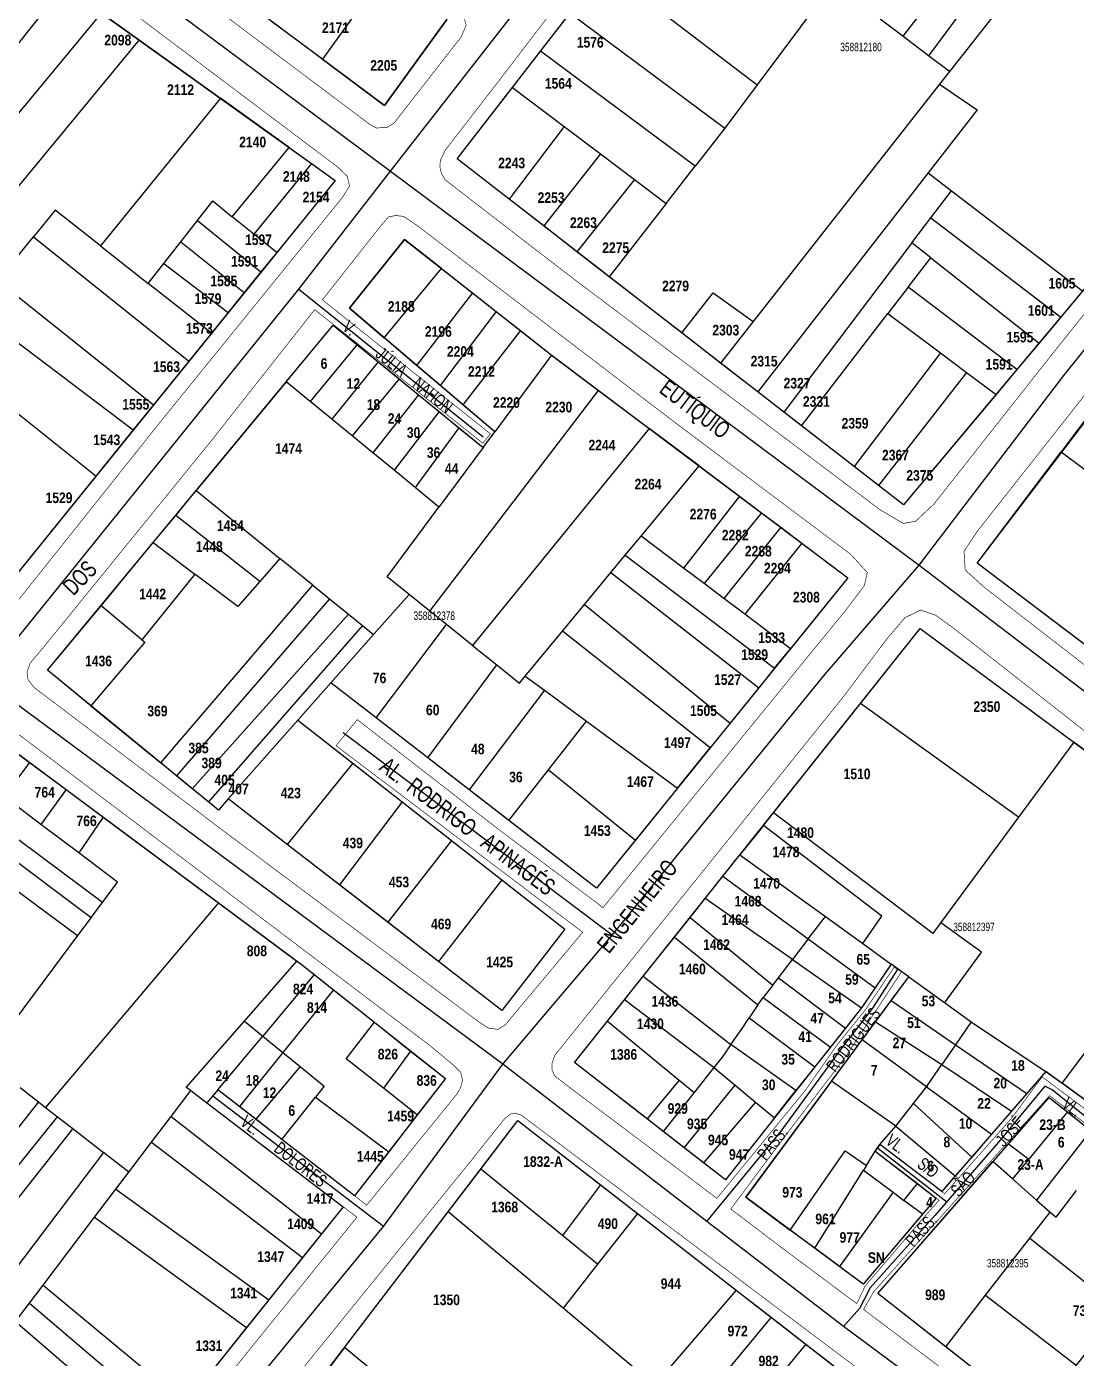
# Model space of a CAD drawing. Extents: x 200120 to 201962, y 4837541 to 4839252.
# Drawn here: x 201459.8 to 201708.2, y 4837910 to 4838225.3 of the extents above; entities that cross this region are included whole.
import ezdxf
from ezdxf.enums import TextEntityAlignment as Align

# ---------------------------------------------------------------- set-up
doc = ezdxf.new("R2010")
doc.units = 0
doc.header["$LTSCALE"] = 3
doc.header["$MEASUREMENT"] = 0
doc.linetypes.add('PHANTOMX2', pattern=[5, 2.5, -0.5, 0.5, -0.5, 0.5, -0.5])
for name, color, linetype in [('CD-MALHA-LOTES', 40, 'CONTINUOUS'), ('CD_TXT_QUADRA', 7, 'CONTINUOUS'), ('RU-QUADRAS', 210, 'CONTINUOUS'), ('SV-EIXO-RUA-N-PAV', 6, 'CONTINUOUS'), ('SV-EIXO-RUA-PAV', 20, 'CONTINUOUS'), ('SV-RUA-NAO-PAV-S-GUIA-C-GUIA', 7, 'PHANTOMX2'), ('SV-RUA-PAVIM-S-GUIA-C-GUIA', 7, 'CONTINUOUS'), ('SV-TXT-RUA-N-PAV-S-GUIA-C-GUIA', 7, 'CONTINUOUS'), ('SV-TXT-RUA-PAV-S-GUIA-C-GUIA', 7, 'CONTINUOUS'), ('Th_NmrPort', 1, 'CONTINUOUS')]:
    doc.layers.add(name, color=color, linetype=linetype)
doc.styles.add('3588-12-2D_TXT$0$ARIAL', font='ARIAL.TTF')
doc.styles.add('ARIAL', font='ARIAL.TTF')
doc.styles.get("Standard").update_dxf_attribs({"font": 'swisscbo.ttf'})

msp = doc.modelspace()

# ---------------------------------------------------------------- linework, layer by layer
at = {"layer": 'CD-MALHA-LOTES', "linetype": 'Continuous'}
for p, q in [((201548.29, 4838243.4), (201529.8, 4838217.65)), ((201682.86, 4838243.35), (201667.15, 4838223.09)), ((201596.62, 4838239.16), (201632.69, 4838211.55)), ((201688.43, 4838238.93), (201673.24, 4838218.47)), ((201428.6, 4838184.64), (201468.71, 4838234.94)), ((201650.61, 4838235.63), (201632.69, 4838211.55)), ((201693.86, 4838234.62), (201678.22, 4838214.69)), ((201477.51, 4838228.62), (201436.11, 4838178.65)), ((201477.51, 4838228.62), (201486.46, 4838222.19)), ((201581.46, 4838219.56), (201588.41, 4838228.55)), ((201588.41, 4838228.55), (201625.09, 4838201.34)), ((201529.8, 4838217.65), (201517.79, 4838226.6)), ((201544.51, 4838206.69), (201559.27, 4838227.05)), ((201667.15, 4838223.09), (201661.84, 4838227.11)), ((201486.46, 4838222.19), (201444.75, 4838171.76)), ((201486.46, 4838222.19), (201505.71, 4838208.37)), ((201673.24, 4838218.47), (201667.15, 4838223.09)), ((201574.77, 4838210.91), (201581.46, 4838219.56)), ((201618.06, 4838192.32), (201581.46, 4838219.56)), ((201678.22, 4838214.69), (201673.24, 4838218.47)), ((201529.8, 4838217.65), (201544.51, 4838206.69)), ((201678.22, 4838214.69), (201675.88, 4838211.71)), ((201632.69, 4838211.55), (201625.09, 4838201.34)), ((201675.88, 4838211.71), (201631.75, 4838155.5)), ((201675.88, 4838211.71), (201684.74, 4838205.64)), ((201505.71, 4838208.37), (201477.25, 4838173.45)), ((201521.96, 4838196.71), (201505.71, 4838208.37)), ((201561.71, 4838194.02), (201574.77, 4838210.91)), ((201574.77, 4838210.91), (201587.01, 4838201.7)), ((201684.74, 4838205.64), (201673.14, 4838190.71)), ((201587.01, 4838201.7), (201574, 4838184.49)), ((201587.01, 4838201.7), (201595.63, 4838195.21)), ((201625.09, 4838201.34), (201618.06, 4838192.32)), ((201508.48, 4838180.35), (201521.96, 4838196.71)), ((201521.96, 4838196.71), (201527.24, 4838192.91)), ((201527.24, 4838192.91), (201513.61, 4838176.21)), ((201527.24, 4838192.91), (201532.79, 4838188.93)), ((201574, 4838184.49), (201561.71, 4838194.02)), ((201595.63, 4838195.21), (201582.19, 4838178.15)), ((201595.63, 4838195.21), (201603.68, 4838189.16)), ((201611.19, 4838183.5), (201618.06, 4838192.32)), ((201673.14, 4838190.71), (201632.86, 4838138.86)), ((201673.14, 4838190.71), (201678.69, 4838186.47)), ((201532.79, 4838188.93), (201518.99, 4838171.87)), ((201603.68, 4838189.16), (201590.05, 4838172.05)), ((201603.68, 4838189.16), (201611.19, 4838183.5)), ((201673.81, 4838180.04), (201678.69, 4838186.47)), ((201678.69, 4838186.47), (201709.76, 4838162.75)), ((201500.21, 4838179.45), (201503.84, 4838184.09)), ((201503.84, 4838184.09), (201508.48, 4838180.35)), ((201582.19, 4838178.15), (201574, 4838184.49)), ((201611.19, 4838183.5), (201597.67, 4838166.14)), ((201466.57, 4838181.86), (201461.41, 4838175.59)), ((201477.25, 4838173.45), (201466.57, 4838181.86)), ((201513.61, 4838176.21), (201508.48, 4838180.35)), ((201669.34, 4838174.13), (201673.81, 4838180.04)), ((201673.81, 4838180.04), (201704.56, 4838156.53)), ((201496.27, 4838174.42), (201500.21, 4838179.45)), ((201500.21, 4838179.45), (201515.27, 4838167.26)), ((201590.05, 4838172.05), (201582.19, 4838178.15)), ((201452.92, 4838165.24), (201461.41, 4838175.59)), ((201461.41, 4838175.59), (201498.19, 4838146.14)), ((201492.26, 4838169.29), (201496.27, 4838174.42)), ((201496.27, 4838174.42), (201511.32, 4838162.37)), ((201518.99, 4838171.87), (201513.61, 4838176.21)), ((201549.22, 4838174.97), (201536.23, 4838158.65)), ((201557.98, 4838168.08), (201549.22, 4838174.97)), ((201669.34, 4838174.13), (201639, 4838134.1)), ((201673.82, 4838170.6), (201669.34, 4838174.13)), ((201477.25, 4838173.45), (201488.55, 4838164.55)), ((201518.99, 4838171.87), (201515.27, 4838167.26)), ((201597.67, 4838166.14), (201590.05, 4838172.05)), ((201668.44, 4838163.62), (201673.82, 4838170.6)), ((201673.82, 4838170.6), (201699.43, 4838150.4)), ((201488.55, 4838164.55), (201492.26, 4838169.29)), ((201492.26, 4838169.29), (201507.5, 4838157.65)), ((201544.45, 4838151.64), (201557.98, 4838168.08)), ((201557.98, 4838168.08), (201565.32, 4838162.31)), ((201452.92, 4838165.24), (201489.84, 4838135.81)), ((201503.53, 4838152.75), (201488.55, 4838164.55)), ((201515.27, 4838167.26), (201511.32, 4838162.37)), ((201614.84, 4838152.83), (201597.67, 4838166.14)), ((201511.32, 4838162.37), (201507.5, 4838157.65)), ((201565.32, 4838162.31), (201552.09, 4838145.13)), ((201565.32, 4838162.31), (201570.97, 4838157.86)), ((201614.84, 4838152.83), (201622.29, 4838162.32)), ((201622.29, 4838162.32), (201631.75, 4838155.5)), ((201668.44, 4838163.62), (201663.65, 4838157.4)), ((201694.17, 4838144.13), (201668.44, 4838163.62)), ((201709.65, 4838162.61), (201704.56, 4838156.53)), ((201447.28, 4838158.37), (201485.06, 4838129.9)), ((201536.23, 4838158.65), (201544.45, 4838151.64)), ((201570.97, 4838157.86), (201557.65, 4838140.39)), ((201570.97, 4838157.86), (201576.67, 4838153.38)), ((201507.5, 4838157.65), (201503.53, 4838152.75)), ((201521.25, 4838141.22), (201532.39, 4838154.68)), ((201532.39, 4838154.68), (201538.03, 4838150.07)), ((201631.75, 4838155.5), (201624.05, 4838145.69)), ((201643.2, 4838130.84), (201663.65, 4838157.4)), ((201663.65, 4838157.4), (201676.07, 4838148.1)), ((201704.56, 4838156.53), (201699.43, 4838150.4)), ((201503.53, 4838152.75), (201498.19, 4838146.14)), ((201552.09, 4838145.13), (201544.45, 4838151.64)), ((201576.67, 4838153.38), (201563.02, 4838135.82)), ((201576.67, 4838153.38), (201583.87, 4838147.71)), ((201624.05, 4838145.69), (201614.84, 4838152.83)), ((201476.15, 4838118.87), (201439.19, 4838148.52)), ((201538.03, 4838150.07), (201526.91, 4838136.58)), ((201538.03, 4838150.07), (201543.04, 4838145.97)), ((201699.43, 4838150.4), (201694.17, 4838144.13)), ((201498.19, 4838146.14), (201489.84, 4838135.81)), ((201543.04, 4838145.97), (201532.04, 4838132.37)), ((201543.04, 4838145.97), (201547.95, 4838141.95)), ((201584.05, 4838147.58), (201570.58, 4838129.38)), ((201583.87, 4838147.71), (201584.05, 4838147.58)), ((201584.05, 4838147.58), (201595.15, 4838139.23)), ((201632.86, 4838138.86), (201624.05, 4838145.69)), ((201676.07, 4838148.1), (201655.66, 4838121.18)), ((201676.07, 4838148.1), (201682.24, 4838143.48)), ((201557.65, 4838140.39), (201552.09, 4838145.13)), ((201682.24, 4838143.48), (201661.45, 4838116.69)), ((201682.24, 4838143.48), (201689.24, 4838138.24)), ((201694.17, 4838144.13), (201689.24, 4838138.24)), ((201521.25, 4838141.22), (201499.96, 4838115.49)), ((201526.91, 4838136.58), (201521.25, 4838141.22)), ((201547.95, 4838141.95), (201536.87, 4838128.42)), ((201547.95, 4838141.95), (201552.54, 4838138.19)), ((201555.22, 4838086.95), (201595.15, 4838139.23)), ((201563.02, 4838135.82), (201557.65, 4838140.39)), ((201595.15, 4838139.23), (201607.15, 4838130.22)), ((201489.84, 4838135.81), (201485.06, 4838129.9)), ((201532.04, 4838132.37), (201526.91, 4838136.58)), ((201552.54, 4838138.19), (201541.77, 4838124.4)), ((201552.54, 4838138.19), (201557.44, 4838134.19)), ((201570.58, 4838129.38), (201563.02, 4838135.82)), ((201639, 4838134.1), (201632.86, 4838138.86)), ((201689.24, 4838138.24), (201667.35, 4838112.11)), ((201557.44, 4838134.19), (201546.77, 4838120.3)), ((201557.44, 4838134.19), (201562.08, 4838130.39)), ((201643.2, 4838130.84), (201639, 4838134.1)), ((201711.8, 4838134.23), (201704.62, 4838124.69)), ((201485.06, 4838129.9), (201476.15, 4838118.87)), ((201536.87, 4838128.42), (201532.04, 4838132.37)), ((201562.08, 4838130.39), (201551.74, 4838116.23)), ((201562.08, 4838130.39), (201567.84, 4838125.68)), ((201607.15, 4838130.22), (201565.35, 4838078.82)), ((201618.98, 4838121.33), (201607.15, 4838130.22)), ((201655.66, 4838121.18), (201643.2, 4838130.84)), ((201541.77, 4838124.4), (201536.87, 4838128.42)), ((201567.84, 4838125.68), (201570.58, 4838129.38)), ((201546.77, 4838120.3), (201541.77, 4838124.4)), ((201567.84, 4838125.68), (201557.4, 4838111.59)), ((201684.76, 4838098.33), (201704.62, 4838124.69)), ((201704.62, 4838124.69), (201741.36, 4838097.07)), ((201551.74, 4838116.23), (201546.77, 4838120.3)), ((201605.22, 4838104.7), (201618.98, 4838121.33)), ((201618.98, 4838121.33), (201628.55, 4838114.14)), ((201661.45, 4838116.69), (201655.66, 4838121.18)), ((201476.15, 4838118.87), (201457.56, 4838095.88)), ((201495.11, 4838109.63), (201499.96, 4838115.49)), ((201499.96, 4838115.49), (201519.75, 4838099.4)), ((201557.4, 4838111.59), (201551.74, 4838116.23)), ((201628.55, 4838114.14), (201615.24, 4838097.15)), ((201628.55, 4838114.14), (201633.76, 4838110.23)), ((201667.35, 4838112.11), (201661.45, 4838116.69)), ((201545.15, 4838095.04), (201557.4, 4838111.59)), ((201489.78, 4838103.19), (201495.11, 4838109.63)), ((201514.97, 4838093.93), (201495.11, 4838109.63)), ((201633.76, 4838110.23), (201620.13, 4838093.47)), ((201633.76, 4838110.23), (201638.28, 4838106.83)), ((201601.5, 4838100.21), (201605.22, 4838104.7)), ((201615.24, 4838097.15), (201605.22, 4838104.7)), ((201638.28, 4838106.83), (201624.83, 4838089.92)), ((201638.28, 4838106.83), (201643.31, 4838103.06)), ((201477.41, 4838088.24), (201489.78, 4838103.19)), ((201489.78, 4838103.19), (201499.64, 4838095.74)), ((201643.31, 4838103.06), (201629.75, 4838086.22)), ((201643.31, 4838103.06), (201654.2, 4838094.87)), ((201519.75, 4838099.4), (201514.97, 4838093.93)), ((201527.51, 4838093.08), (201519.75, 4838099.4)), ((201598.09, 4838096.08), (201601.5, 4838100.21)), ((201601.5, 4838100.21), (201636.83, 4838073.42)), ((201794.02, 4838015.48), (201684.76, 4838098.33)), ((201499.64, 4838095.74), (201487.11, 4838080.18)), ((201509.83, 4838088.05), (201499.64, 4838095.74)), ((201550.31, 4838090.9), (201545.15, 4838095.04)), ((201591.87, 4838088.56), (201598.09, 4838096.08)), ((201598.09, 4838096.08), (201633.07, 4838068.78)), ((201620.13, 4838093.47), (201615.24, 4838097.15)), ((201654.2, 4838094.87), (201640.58, 4838078.05)), ((201491.57, 4838051), (201527.51, 4838093.08)), ((201514.97, 4838093.93), (201509.83, 4838088.05)), ((201527.51, 4838093.08), (201531.45, 4838089.88)), ((201624.83, 4838089.92), (201620.13, 4838093.47)), ((201531.45, 4838089.88), (201495.25, 4838047.99)), ((201531.45, 4838089.88), (201535.98, 4838086.2)), ((201541.9, 4838081.38), (201550.31, 4838090.9)), ((201555.22, 4838086.95), (201550.31, 4838090.9)), ((201586.63, 4838082.24), (201591.87, 4838088.56)), ((201591.87, 4838088.56), (201626.33, 4838060.46)), ((201629.75, 4838086.22), (201624.83, 4838089.92)), ((201464.75, 4838072.94), (201477.41, 4838088.24)), ((201487.11, 4838080.18), (201477.41, 4838088.24)), ((201535.98, 4838086.2), (201499.02, 4838044.9)), ((201535.98, 4838086.2), (201539.28, 4838083.51)), ((201559.19, 4838083.77), (201555.22, 4838086.95)), ((201640.58, 4838078.05), (201629.75, 4838086.22)), ((201539.28, 4838083.51), (201502.87, 4838041.76)), ((201539.28, 4838083.51), (201541.9, 4838081.38)), ((201542.54, 4838061.69), (201559.19, 4838083.77)), ((201565.35, 4838078.82), (201559.19, 4838083.77)), ((201577.82, 4838071.58), (201586.63, 4838082.24)), ((201621.55, 4838054.55), (201586.63, 4838082.24)), ((201657.19, 4838065.1), (201671.31, 4838082.83)), ((201671.31, 4838082.83), (201707.63, 4838055.95)), ((201487.81, 4838079.61), (201475.04, 4838064.52)), ((201487.11, 4838080.18), (201487.81, 4838079.61)), ((201531.83, 4838069.98), (201541.9, 4838081.38)), ((201565.35, 4838078.82), (201571.11, 4838074.2)), ((201636.83, 4838073.42), (201640.58, 4838078.05)), ((201475.04, 4838064.52), (201464.75, 4838072.94)), ((201554.79, 4838052.2), (201571.11, 4838074.2)), ((201571.11, 4838074.2), (201576.44, 4838069.92)), ((201636.83, 4838073.42), (201633.07, 4838068.78)), ((201531.83, 4838069.98), (201523.99, 4838061.11)), ((201542.54, 4838061.69), (201531.83, 4838069.98)), ((201576.44, 4838069.92), (201577.82, 4838071.58)), ((201577.82, 4838071.58), (201582.35, 4838068.23)), ((201582.35, 4838068.23), (201564.53, 4838044.65)), ((201582.35, 4838068.23), (201592.28, 4838060.9)), ((201633.07, 4838068.78), (201626.33, 4838060.46)), ((201475.04, 4838064.52), (201491.57, 4838051)), ((201636.55, 4838039.18), (201657.19, 4838065.1)), ((201694.53, 4838038.15), (201657.19, 4838065.1)), ((201507.54, 4838042.47), (201523.99, 4838061.11)), ((201523.99, 4838061.11), (201537, 4838050.92)), ((201554.79, 4838052.2), (201542.54, 4838061.69)), ((201583.32, 4838049.41), (201592.28, 4838060.9)), ((201592.28, 4838060.9), (201613.82, 4838045)), ((201626.33, 4838060.46), (201621.55, 4838054.55)), ((201454.11, 4838055.89), (201460.51, 4838051.13)), ((201613.82, 4838045), (201621.55, 4838054.55)), ((201707.63, 4838055.95), (201694.53, 4838038.15)), ((201744.46, 4838028.69), (201707.63, 4838055.95)), ((201460.51, 4838051.13), (201454.47, 4838043.03)), ((201460.51, 4838051.13), (201469.16, 4838044.7)), ((201495.25, 4838047.99), (201491.57, 4838051)), ((201537, 4838050.92), (201521.5, 4838031.67)), ((201537, 4838050.92), (201548.68, 4838041.77)), ((201564.53, 4838044.65), (201554.79, 4838052.2)), ((201499.02, 4838044.9), (201495.25, 4838047.99)), ((201573.93, 4838037.38), (201583.32, 4838049.41)), ((201583.32, 4838049.41), (201603.91, 4838032.76)), ((201477.73, 4838017.94), (201442.02, 4838044.61)), ((201469.16, 4838044.7), (201463.2, 4838036.45)), ((201469.16, 4838044.7), (201477.95, 4838038.17)), ((201502.87, 4838041.76), (201499.02, 4838044.9)), ((201573.93, 4838037.38), (201564.53, 4838044.65)), ((201613.82, 4838045), (201603.91, 4838032.76)), ((201439.27, 4838041.29), (201475.07, 4838014.38)), ((201463.2, 4838036.45), (201454.47, 4838043.03)), ((201505.21, 4838039.84), (201502.87, 4838041.76)), ((201507.54, 4838042.47), (201505.21, 4838039.84)), ((201521.5, 4838031.67), (201507.54, 4838042.47)), ((201548.68, 4838041.77), (201533.86, 4838022.11)), ((201548.68, 4838041.77), (201560.37, 4838032.62)), ((201477.95, 4838038.17), (201472.14, 4838029.71)), ((201477.95, 4838038.17), (201505.19, 4838017.92)), ((201634.2, 4838036.23), (201636.55, 4838039.18)), ((201674.29, 4838010.66), (201636.55, 4838039.18)), ((201694.53, 4838038.15), (201676.16, 4838013.19)), ((201435.71, 4838036.98), (201471.88, 4838010.12)), ((201472.14, 4838029.71), (201463.2, 4838036.45)), ((201594.65, 4838021.33), (201573.93, 4838037.38)), ((201634.2, 4838036.23), (201628.63, 4838029.24)), ((201662.21, 4838014.74), (201634.2, 4838036.23)), ((201560.37, 4838032.62), (201545.28, 4838013.27)), ((201560.37, 4838032.62), (201572.29, 4838023.29)), ((201603.91, 4838032.76), (201594.65, 4838021.33)), ((201481.34, 4838022.78), (201472.14, 4838029.71)), ((201533.86, 4838022.11), (201521.5, 4838031.67)), ((201624.58, 4838024.16), (201628.63, 4838029.24)), ((201628.63, 4838029.24), (201648.84, 4838014.63)), ((201477.73, 4838017.94), (201481.34, 4838022.78)), ((201572.29, 4838023.29), (201557.29, 4838003.98)), ((201572.29, 4838023.29), (201587.17, 4838011.63)), ((201620.38, 4838018.89), (201624.58, 4838024.16)), ((201624.58, 4838024.16), (201644.8, 4838009.34)), ((201545.28, 4838013.27), (201533.86, 4838022.11)), ((201505.19, 4838017.92), (201464.29, 4837969.45)), ((201475.07, 4838014.38), (201477.73, 4838017.94)), ((201505.19, 4838017.92), (201523.79, 4838004.09)), ((201616.82, 4838014.41), (201620.38, 4838018.89)), ((201641.06, 4838004.46), (201620.38, 4838018.89)), ((201475.07, 4838014.38), (201471.88, 4838010.12)), ((201557.29, 4838003.98), (201545.28, 4838013.27)), ((201613.12, 4838009.77), (201616.82, 4838014.41)), ((201616.82, 4838014.41), (201636.43, 4837998.4)), ((201644.8, 4838009.34), (201648.84, 4838014.63)), ((201648.84, 4838014.63), (201657.7, 4838008.23)), ((201657.7, 4838008.23), (201662.21, 4838014.74)), ((201676.16, 4838013.19), (201674.29, 4838010.66)), ((201676.16, 4838013.19), (201685.82, 4838006.26)), ((201471.88, 4838010.12), (201457.07, 4837990.27)), ((201587.17, 4838011.63), (201572.26, 4837992.4)), ((201605.75, 4838000.51), (201613.12, 4838009.77)), ((201613.12, 4838009.77), (201632.86, 4837993.74)), ((201644.8, 4838009.34), (201641.06, 4838004.46)), ((201644.8, 4838009.34), (201660.61, 4837997.75)), ((201657.7, 4838008.23), (201664.41, 4838003.38)), ((201511.35, 4837989.87), (201523.79, 4838004.09)), ((201523.79, 4838004.09), (201525.06, 4838003.15)), ((201572.26, 4837992.4), (201557.29, 4838003.98)), ((201637.75, 4838000.14), (201641.06, 4838004.46)), ((201641.06, 4838004.46), (201657.42, 4837993.04)), ((201664.41, 4838003.38), (201660.61, 4837997.75)), ((201668.56, 4838000.39), (201664.41, 4838003.38)), ((201685.82, 4838006.26), (201677.02, 4837994.27)), ((201527.89, 4838000.91), (201515.68, 4837986.34)), ((201525.06, 4838003.15), (201527.89, 4838000.91)), ((201527.89, 4838000.91), (201532.42, 4837997.3)), ((201601.32, 4837994.95), (201605.75, 4838000.51)), ((201605.75, 4838000.51), (201626.51, 4837984.31)), ((201664.41, 4837994.77), (201668.56, 4838000.39)), ((201668.56, 4838000.39), (201677.02, 4837994.27)), ((201532.42, 4837997.3), (201520.45, 4837982.45)), ((201532.42, 4837997.3), (201542.13, 4837989.59)), ((201636.43, 4837998.4), (201634.16, 4837995.43)), ((201636.43, 4837998.4), (201637.75, 4838000.14)), ((201637.75, 4838000.14), (201653.57, 4837988.18)), ((201660.61, 4837997.75), (201657.42, 4837993.04)), ((201597.26, 4837989.85), (201601.32, 4837994.95)), ((201622.24, 4837979.04), (201601.32, 4837994.95)), ((201632.86, 4837993.74), (201634.16, 4837995.43)), ((201634.16, 4837995.43), (201650.05, 4837983.73)), ((201660.68, 4837989.7), (201664.41, 4837994.77)), ((201664.41, 4837994.77), (201679.67, 4837984.3)), ((201677.02, 4837994.27), (201683.38, 4837989.68)), ((201632.86, 4837993.74), (201630.84, 4837990.67)), ((201657.42, 4837993.04), (201653.57, 4837988.18)), ((201704.85, 4837975.19), (201717.88, 4837992.47)), ((201497.59, 4837974.14), (201511.35, 4837989.87)), ((201511.35, 4837989.87), (201515.68, 4837986.34)), ((201535.41, 4837980.94), (201542.13, 4837989.59)), ((201542.13, 4837989.59), (201550.67, 4837982.8)), ((201589.5, 4837980.11), (201597.26, 4837989.85)), ((201597.26, 4837989.85), (201614.28, 4837975.88)), ((201626.51, 4837984.31), (201629, 4837987.87)), ((201629, 4837987.87), (201630.84, 4837990.67)), ((201630.84, 4837990.67), (201646.34, 4837979.05)), ((201653.57, 4837988.18), (201650.05, 4837983.73)), ((201657.54, 4837985.45), (201660.68, 4837989.7)), ((201660.68, 4837989.7), (201676.42, 4837979.58)), ((201683.38, 4837989.68), (201679.67, 4837984.3)), ((201683.38, 4837989.68), (201683.9, 4837989.3)), ((201683.9, 4837989.3), (201701.04, 4837977.95)), ((201505.03, 4837973.63), (201515.68, 4837986.34)), ((201515.68, 4837986.34), (201520.45, 4837982.45)), ((201650.31, 4837975.64), (201657.54, 4837985.45)), ((201672.77, 4837974.33), (201657.54, 4837985.45)), ((201520.45, 4837982.45), (201510.15, 4837969.67)), ((201520.45, 4837982.45), (201524.54, 4837979.11)), ((201550.67, 4837982.8), (201544.24, 4837973.99)), ((201550.67, 4837982.8), (201558.92, 4837976.25)), ((201624.45, 4837981.37), (201622.46, 4837978.86)), ((201626.51, 4837984.31), (201624.45, 4837981.37)), ((201641.88, 4837973.41), (201626.51, 4837984.31)), ((201650.05, 4837983.73), (201646.34, 4837979.05)), ((201679.67, 4837984.3), (201676.42, 4837979.58)), ((201679.67, 4837984.3), (201696.53, 4837972.74)), ((201524.54, 4837979.11), (201514.07, 4837966.63)), ((201524.54, 4837979.11), (201530.25, 4837974.44)), ((201544.24, 4837973.99), (201535.41, 4837980.94)), ((201606.63, 4837966.77), (201589.5, 4837980.11)), ((201622.46, 4837978.86), (201617.81, 4837972.99)), ((201622.46, 4837978.86), (201622.24, 4837979.04)), ((201622.46, 4837978.86), (201627.47, 4837974.71)), ((201646.34, 4837979.05), (201641.88, 4837973.41)), ((201672.96, 4837974.57), (201676.42, 4837979.58)), ((201676.42, 4837979.58), (201692.9, 4837968.56)), ((201558.92, 4837976.25), (201552.27, 4837967.68)), ((201614.28, 4837975.88), (201606.63, 4837966.77)), ((201614.28, 4837975.88), (201617.81, 4837972.99)), ((201650.31, 4837975.64), (201630.06, 4837948.19)), ((201665.51, 4837965.01), (201650.31, 4837975.64)), ((201701.04, 4837977.95), (201696.53, 4837972.74)), ((201701.04, 4837977.95), (201704.85, 4837975.19)), ((201710.84, 4837970.81), (201704.85, 4837975.19)), ((201458.29, 4837974.13), (201462.64, 4837970.74)), ((201494.01, 4837967.31), (201498.65, 4837973.43)), ((201498.65, 4837973.43), (201497.59, 4837974.14)), ((201498.65, 4837973.43), (201502.44, 4837970.54)), ((201505.03, 4837973.63), (201502.44, 4837970.54)), ((201510.15, 4837969.67), (201505.03, 4837973.63)), ((201520.22, 4837961.86), (201528.19, 4837971.86)), ((201530.25, 4837974.44), (201528.19, 4837971.86)), ((201528.19, 4837971.86), (201545.5, 4837958.96)), ((201552.27, 4837967.68), (201544.24, 4837973.99)), ((201617.81, 4837972.99), (201610.49, 4837963.76)), ((201615.44, 4837959.9), (201627.47, 4837974.71)), ((201627.47, 4837974.71), (201632.34, 4837970.68)), ((201636.8, 4837966.99), (201641.88, 4837973.41)), ((201669.72, 4837970.38), (201672.77, 4837974.33)), ((201672.96, 4837974.57), (201672.77, 4837974.33)), ((201672.77, 4837974.33), (201677.89, 4837970.6)), ((201692.19, 4837960.82), (201701.78, 4837971.8)), ((201696.53, 4837972.74), (201692.9, 4837968.56)), ((201701.78, 4837971.8), (201706.13, 4837968.36)), ((201462.64, 4837970.74), (201407.47, 4837901.29)), ((201462.64, 4837970.74), (201464.29, 4837969.45)), ((201464.29, 4837969.45), (201467.13, 4837967.24)), ((201502.44, 4837970.54), (201534.72, 4837945.94)), ((201514.07, 4837966.63), (201510.15, 4837969.67)), ((201632.34, 4837970.68), (201619.98, 4837956.36)), ((201632.34, 4837970.68), (201636.8, 4837966.99)), ((201665.51, 4837965.01), (201669.72, 4837970.38)), ((201669.72, 4837970.38), (201683.47, 4837957.69)), ((201677.89, 4837970.6), (201688.13, 4837963.07)), ((201411.43, 4837898.11), (201467.13, 4837967.24)), ((201467.13, 4837967.24), (201470.73, 4837964.42)), ((201489.37, 4837961.2), (201494.01, 4837967.31)), ((201494.01, 4837967.31), (201529.57, 4837939.49)), ((201520.22, 4837961.86), (201514.07, 4837966.63)), ((201552.27, 4837967.68), (201545.5, 4837958.96)), ((201567.31, 4837954.84), (201576.09, 4837966.34)), ((201576.09, 4837966.34), (201595.66, 4837951.13)), ((201610.49, 4837963.76), (201606.63, 4837966.77)), ((201636.8, 4837966.99), (201625.18, 4837952.31)), ((201692.9, 4837968.56), (201688.13, 4837963.07)), ((201706.13, 4837968.36), (201697, 4837957.22)), ((201706.13, 4837968.36), (201711.66, 4837963.98)), ((201470.73, 4837964.42), (201415.68, 4837894.7)), ((201470.73, 4837964.42), (201477.99, 4837958.76)), ((201615.44, 4837959.9), (201610.49, 4837963.76)), ((201661.76, 4837960.69), (201665.51, 4837965.01)), ((201665.51, 4837965.01), (201679.59, 4837953.23)), ((201688.13, 4837963.07), (201683.47, 4837957.69)), ((201711.66, 4837963.98), (201698.8, 4837947.52)), ((201483.98, 4837954.08), (201489.37, 4837961.2)), ((201489.37, 4837961.2), (201525.08, 4837933.87)), ((201537.41, 4837948.54), (201520.22, 4837961.86)), ((201619.98, 4837956.36), (201615.44, 4837959.9)), ((201640.54, 4837940.41), (201653.54, 4837959.17)), ((201653.54, 4837959.17), (201658.55, 4837955.71)), ((201660.65, 4837959.08), (201661.76, 4837960.69)), ((201676.37, 4837949.51), (201661.76, 4837960.69)), ((201688.51, 4837956.6), (201692.19, 4837960.82)), ((201692.19, 4837960.82), (201697, 4837957.22)), ((201477.99, 4837958.76), (201424.27, 4837887.8)), ((201483.98, 4837954.08), (201477.99, 4837958.76)), ((201545.5, 4837958.96), (201537.41, 4837948.54)), ((201625.18, 4837952.31), (201619.98, 4837956.36)), ((201658.55, 4837955.71), (201660.65, 4837959.08)), ((201660.65, 4837959.08), (201670.65, 4837951.39)), ((201661.27, 4837925.39), (201688.51, 4837956.6)), ((201683.47, 4837957.69), (201679.59, 4837953.23)), ((201693.15, 4837952.51), (201688.51, 4837956.6)), ((201697, 4837957.22), (201693.15, 4837952.51)), ((201480.93, 4837950.07), (201483.98, 4837954.08)), ((201559.57, 4837944.71), (201567.31, 4837954.84)), ((201586.61, 4837939.09), (201567.31, 4837954.84)), ((201646.37, 4837936.09), (201657.88, 4837954.62)), ((201658.55, 4837955.71), (201657.88, 4837954.62)), ((201657.88, 4837954.62), (201664.87, 4837949.36)), ((201679.59, 4837953.23), (201676.37, 4837949.51)), ((201475.9, 4837943.43), (201480.93, 4837950.07)), ((201480.93, 4837950.07), (201517.12, 4837923.91)), ((201595.66, 4837951.13), (201586.61, 4837939.09)), ((201595.66, 4837951.13), (201604.37, 4837944.35)), ((201667.43, 4837947.43), (201670.65, 4837951.39)), ((201670.65, 4837951.39), (201675.08, 4837947.99)), ((201698.8, 4837947.52), (201693.15, 4837952.51)), ((201703.43, 4837943.43), (201708.28, 4837949.76)), ((201630.06, 4837948.19), (201640.54, 4837940.41)), ((201664.87, 4837949.36), (201652.18, 4837931.77)), ((201664.87, 4837949.36), (201667.43, 4837947.43)), ((201671.82, 4837944.14), (201667.43, 4837947.43)), ((201675.08, 4837947.99), (201671.82, 4837944.14)), ((201698.8, 4837947.52), (201702.03, 4837944.66)), ((201463.7, 4837927.34), (201475.9, 4837943.43)), ((201475.9, 4837943.43), (201511.87, 4837917.33)), ((201534.72, 4837945.94), (201529.57, 4837939.49)), ((201535.05, 4837912.61), (201559.57, 4837944.71)), ((201586.75, 4837921.88), (201559.57, 4837944.71)), ((201604.37, 4837944.35), (201594.93, 4837932.31)), ((201604.37, 4837944.35), (201627.73, 4837926.19)), ((201671.82, 4837944.14), (201657.8, 4837927.6)), ((201697.26, 4837938.5), (201702.03, 4837944.66)), ((201702.03, 4837944.66), (201703.43, 4837943.43)), ((201646.37, 4837936.09), (201640.54, 4837940.41)), ((201529.57, 4837939.49), (201525.08, 4837933.87)), ((201594.93, 4837932.31), (201586.61, 4837939.09)), ((201686.77, 4837924.96), (201697.26, 4837938.5)), ((201697.26, 4837938.5), (201718.54, 4837921.52)), ((201652.18, 4837931.77), (201646.37, 4837936.09)), ((201525.08, 4837933.87), (201517.12, 4837923.91)), ((201594.93, 4837932.31), (201586.75, 4837921.88)), ((201657.8, 4837927.6), (201652.18, 4837931.77)), ((201460.47, 4837923.08), (201463.7, 4837927.34)), ((201463.7, 4837927.34), (201497.5, 4837899.33)), ((201627.73, 4837926.19), (201608.38, 4837903.71)), ((201627.73, 4837926.19), (201636, 4837919.77)), ((201677.32, 4837912.77), (201661.27, 4837925.39)), ((201677.32, 4837912.77), (201686.77, 4837924.96)), ((201686.77, 4837924.96), (201708.21, 4837908.42)), ((201457.2, 4837918.76), (201460.47, 4837923.08)), ((201460.47, 4837923.08), (201493.83, 4837894.74)), ((201517.12, 4837923.91), (201511.87, 4837917.33)), ((201608.38, 4837903.71), (201586.75, 4837921.88)), ((201457.2, 4837918.76), (201490.25, 4837890.26)), ((201636, 4837919.77), (201623.52, 4837904.7)), ((201636, 4837919.77), (201644.24, 4837913.36)), ((201511.87, 4837917.33), (201497.5, 4837899.33)), ((201535.05, 4837912.61), (201523.09, 4837896.95)), ((201592.07, 4837865.55), (201535.05, 4837912.61)), ((201644.24, 4837913.36), (201631.56, 4837898.1)), ((201644.24, 4837913.36), (201652.26, 4837907.12)), ((201698.5, 4837896.12), (201677.32, 4837912.77))]:
    msp.add_line(p, q, dxfattribs=at)
at = {"layer": 'RU-QUADRAS', "color": 6, "linetype": 'Continuous'}
for points in [[(201439.4, 4838287.7), (201480.11, 4838337.53), (201540.48, 4838255.02), (201559.27, 4838227.05), (201544.51, 4838206.69), (201440.47, 4838284.22)], [(201342.38, 4838165.78), (201424.52, 4838268.74), (201468.71, 4838234.94), (201532.79, 4838188.93), (201448.58, 4838084.78), (201362.53, 4838150.95)], [(201464.75, 4838072.94), (201532.39, 4838154.68), (201567.84, 4838125.68), (201570.58, 4838129.38), (201536.23, 4838158.65), (201549.22, 4838174.97), (201583.87, 4838147.71), (201654.2, 4838094.87), (201594.65, 4838021.33), (201531.83, 4838069.98), (201523.99, 4838061.11), (201587.17, 4838011.63), (201572.26, 4837992.4), (201507.54, 4838042.47), (201505.21, 4838039.84)], [(201356.98, 4837941.84), (201451.21, 4838055.71), (201454.11, 4838055.89), (201525.06, 4838003.15), (201558.92, 4837976.25), (201537.41, 4837948.54), (201505.03, 4837973.63), (201502.44, 4837970.54), (201534.72, 4837945.94), (201463.27, 4837856.48)], [(201661.27, 4837925.39), (201701.78, 4837971.8), (201736.53, 4837944.31), (201698.5, 4837896.12)], [(201477.95, 4837842.63), (201510.36, 4837880.63), (201544.15, 4837853.19), (201548.82, 4837859.12), (201514.68, 4837885.94), (201576.09, 4837966.34), (201684.27, 4837882.24), (201661.86, 4837853.21), (201614.35, 4837893.62), (201610.88, 4837889.44), (201606.58, 4837883.98), (201654.69, 4837844.88), (201625.11, 4837804.34), (201583.64, 4837756.14), (201537.26, 4837794.48), (201588.99, 4837842.68), (201588.59, 4837843.01), (201536.7, 4837795.03)]]:
    msp.add_lwpolyline(points, close=True, dxfattribs=at)
msp.add_lwpolyline([(201766.32, 4838234.58), (201709.65, 4838162.61), (201667.35, 4838112.11), (201561.71, 4838194.02), (201631.44, 4838284.18)], dxfattribs=at)
for points in [[(201684.76, 4838098.33), (201728.94, 4838156.24), (201756.33, 4838135.76), (201759.99, 4838140.4), (201734.03, 4838161.15), (201737.76, 4838165.99), (201737.1, 4838166.47), (201767.4, 4838205.62, -0.106101), (201778.25, 4838215.02), (201793.5, 4838202.43), (201803.71, 4838190.04), (201863.55, 4838107.58, -0.015572), (201794.02, 4838015.48)], [(201589.5, 4837980.11), (201671.31, 4838082.83), (201779.82, 4838002.53, -0.025928), (201740.83, 4837948.92), (201701.04, 4837977.95), (201676.37, 4837949.51), (201661.76, 4837960.69), (201660.65, 4837959.08), (201675.08, 4837947.99), (201657.8, 4837927.6), (201630.06, 4837948.19), (201668.56, 4838000.39), (201664.41, 4838003.38), (201657.42, 4837993.04), (201625.18, 4837952.31)]]:
    msp.add_lwpolyline(points, format="xyb", close=True, dxfattribs=at)
at = {"layer": 'SV-EIXO-RUA-N-PAV'}
for points in [[(201620.76, 4837942.44), (201638.38, 4837963.81), (201652.53, 4837983.16), (201660.04, 4837992.98), (201666.1, 4838002.23)], [(201744.67, 4837940.7), (201723.87, 4837957.17), (201713.19, 4837964.97), (201702.5, 4837973.63), (201700.77, 4837974.5), (201689.79, 4837961.21), (201674.77, 4837943.88), (201659.43, 4837926.72), (201656.91, 4837921.81), (201653.11, 4837917.6)], [(201661.2, 4837959.87), (201677.57, 4837947.11)]]:
    msp.add_lwpolyline(points, dxfattribs=at)
at = {"layer": 'SV-EIXO-RUA-PAV'}
for points in [[(201159.2, 4838484.72), (201177.48, 4838470.12), (201299.51, 4838377.44), (201343.1, 4838344.03), (201420.38, 4838285.14), (201457.96, 4838256.72), (201545.91, 4838191.15), (201671.01, 4838097.85), (201794.58, 4838003.62), (201826, 4837978.03), (201890.94, 4837930.36), (201916.84, 4837911.41), (201928.24, 4837903.07), (201931.3, 4837900.83)], [(201343.19, 4837938.93), (201343.74, 4837939.61), (201400.4, 4838010), (201449.56, 4838070.71), (201524.2, 4838163.21), (201545.91, 4838191.15), (201573.43, 4838226.39), (201610.95, 4838274.33), (201625.59, 4838293.04), (201663.47, 4838341.17), (201682.03, 4838364.76)], [(201876.96, 4837736.87), (201871.27, 4837741.63), (201819.68, 4837784.06), (201816.21, 4837786.98), (201698.43, 4837883.91), (201653.11, 4837917.6), (201620.76, 4837942.44), (201572.53, 4837979.68), (201449.56, 4838070.71), (201325.77, 4838164.65), (201279.81, 4838200.11), (201249.4, 4838222.76), (201202.96, 4838257.34), (201159.2, 4838289.98)], [(201462.82, 4837840.83), (201463.63, 4837841.81), (201502.36, 4837890.28), (201544.25, 4837941.28), (201572.53, 4837979.68), (201598.35, 4838010.19), (201648.81, 4838072.02), (201671.01, 4838097.85), (201705.28, 4838142.72), (201723.66, 4838165.64), (201737.49, 4838182.88), (201757.15, 4838207.14), (201768.45, 4838218.44), (201779.33, 4838224.71), (201795.56, 4838229.31), (201844.24, 4838232.12)], [(201524.2, 4838163.21), (201567.86, 4838128.22)], [(201598.35, 4838010.19), (201534.76, 4838058.1)], [(201544.25, 4837941.28), (201503.85, 4837972.11)]]:
    msp.add_lwpolyline(points, dxfattribs=at)
at = {"layer": 'SV-RUA-NAO-PAV-S-GUIA-C-GUIA', "const_width": 0.15}
for points in [[(201623.16, 4837947.9), (201644.17, 4837973.57), (201651.48, 4837984.05), (201658.37, 4837992.63), (201665.13, 4838002.64), (201666.86, 4838001.53), (201653.57, 4837981.36), (201640.93, 4837964.79), (201626.46, 4837945.39)], [(201742.04, 4837945.2), (201725.36, 4837957.87), (201700.12, 4837976.67), (201692.99, 4837966.96), (201677.08, 4837948.97), (201661.81, 4837960.66), (201660.61, 4837959.09), (201675.74, 4837947.46), (201671.98, 4837943.21), (201658.3, 4837927.23), (201656.27, 4837922.98)], [(201739.89, 4837942.52), (201701.92, 4837972.24), (201660.31, 4837925.84), (201657.87, 4837921.62)]]:
    msp.add_lwpolyline(points, dxfattribs=at)
at = {"layer": 'SV-RUA-PAVIM-S-GUIA-C-GUIA', "const_width": 0.15}
for points in [[(201501.81, 4838313.78), (201541.96, 4838257.22), (201563.17, 4838227.96), (201563.83, 4838225.68), (201562.58, 4838222.76), (201561.25, 4838221.12), (201546.78, 4838202.53), (201545.04, 4838201.44), (201542.44, 4838201.36), (201540.88, 4838202.3), (201479.2, 4838248.68), (201460.2, 4838262.99), (201436.4, 4838280.91), (201433.94, 4838282.99), (201432.94, 4838284.99), (201433.18, 4838288.17), (201433.88, 4838289.23), (201475.36, 4838340.43), (201476.81, 4838342.03), (201478.5, 4838343.32), (201480.14, 4838343.38), (201481.81, 4838342.14), (201490.97, 4838328.51), (201497.14, 4838320.35)], [(201394.73, 4838240.79), (201417.46, 4838269.26), (201419.62, 4838271.61), (201421.77, 4838272.59), (201424.52, 4838272.59), (201427.45, 4838271.41), (201471.91, 4838238.43), (201533.29, 4838192.21), (201535.69, 4838189.92), (201536.23, 4838187.59), (201534.46, 4838184.79), (201491.96, 4838132.39), (201451.29, 4838081.34), (201449.24, 4838080.28), (201447.23, 4838080.43), (201444.31, 4838082.59), (201415.53, 4838104.14), (201360.96, 4838143.48), (201338.42, 4838160.73), (201337.05, 4838162.69), (201337.05, 4838165.43), (201338.03, 4838167.98), (201356.45, 4838192.87)], [(201460.67, 4838074.68), (201460.64, 4838074.64), (201459.9, 4838072.55), (201460.14, 4838070.7), (201461.64, 4838068.82), (201463.82, 4838067.18), (201506.42, 4838034.9), (201567.05, 4837989.53), (201569.08, 4837988.24), (201571.38, 4837987.92), (201573.11, 4837989.03), (201591.41, 4838010.92), (201533.04, 4838055.08), (201538.06, 4838061.26), (201571.61, 4838035.19), (201596.24, 4838016.76), (201644.02, 4838075.35), (201653.78, 4838087.31), (201658.08, 4838093.01), (201658.77, 4838096.1), (201654.76, 4838100.46), (201613.22, 4838131.64), (201552.38, 4838178.14), (201549.01, 4838180.42), (201547.09, 4838180.62), (201545.46, 4838180.29), (201543.85, 4838178.45), (201529.81, 4838160.65), (201569.57, 4838128.93), (201567.78, 4838126.71), (201527.98, 4838158.33), (201503.49, 4838127.26), (201463.52, 4838078.05)]]:
    msp.add_lwpolyline(points, close=True, dxfattribs=at)
for points in [[(201773.09, 4838227.69), (201767.84, 4838224.51), (201762.32, 4838219.76), (201756.64, 4838214.3), (201749.38, 4838206.3), (201737.65, 4838191.85), (201725.46, 4838176.53), (201701.87, 4838146.97), (201674.6, 4838112.38), (201670.23, 4838108.24), (201667.29, 4838107.71), (201661.79, 4838110.95), (201622.69, 4838140.45), (201588.95, 4838165.86), (201561.49, 4838187.03), (201558.88, 4838189.06), (201557.95, 4838190.66), (201557.63, 4838192), (201557.7, 4838193.61), (201558.88, 4838196.08), (201572.88, 4838214.21), (201628.29, 4838286.69)], [(201726.61, 4838158.88), (201684.82, 4838105.89), (201681.66, 4838101.11), (201681.94, 4838096.69), (201686.41, 4838092.63), (201708.4, 4838075.59), (201729.71, 4838059.15), (201792.28, 4838012.33), (201793.69, 4838012.27), (201795.42, 4838013.02), (201829.09, 4838056.57), (201844.46, 4838076.09), (201861.08, 4838097.19), (201864.26, 4838101.62), (201865.04, 4838104.87), (201864.08, 4838107.84)], [(201679.23, 4838082.88), (201674.91, 4838086), (201671.42, 4838087.21), (201667.69, 4838085.4), (201663.48, 4838080.47), (201653.27, 4838066.89), (201584.86, 4837981.86), (201584.17, 4837979.89), (201584.17, 4837978.24), (201584.81, 4837976.9), (201588.14, 4837974.3), (201615.94, 4837953.39), (201623.16, 4837947.9)], [(201742.04, 4837945.2), (201774.97, 4837986.09), (201784.09, 4837996.32), (201785.2, 4837999.04), (201784.87, 4838001.31), (201782.79, 4838003.62), (201778.4, 4838006.88), (201717.31, 4838052.99), (201679.23, 4838082.88)], [(201457.3, 4837854.86), (201461.11, 4837852.32), (201464.4, 4837852.56), (201466.65, 4837854.57), (201511.96, 4837911.36), (201537.99, 4837943.45), (201502.43, 4837970.5), (201505.13, 4837973.56), (201510.36, 4837969.51), (201514.17, 4837966.55), (201520.39, 4837961.73), (201540.3, 4837946.3), (201561.63, 4837972.59), (201562.49, 4837974.07), (201562.97, 4837975.85), (201562.56, 4837977.69), (201560.91, 4837979.4), (201555.01, 4837984.28), (201497.42, 4838027.9), (201455.86, 4838059.32)], [(201519.01, 4837900.05), (201564.87, 4837956.67), (201572.85, 4837966.68), (201574.36, 4837967.88), (201575.4, 4837968.11), (201576.87, 4837967.6), (201579.08, 4837965.96), (201597.18, 4837952.33), (201640.18, 4837919.9), (201682.19, 4837888.34)], [(201626.46, 4837945.39), (201638.25, 4837936.42), (201656.27, 4837922.98)], [(201657.87, 4837921.62), (201695.94, 4837892.91), (201697.2, 4837892.39), (201699.44, 4837892.76), (201701.48, 4837894.63), (201713.15, 4837909.35), (201739.89, 4837942.52)]]:
    msp.add_lwpolyline(points, dxfattribs=at)

# ---------------------------------------------------------------- texts
at = {"layer": 'CD_TXT_QUADRA', "color": 7, "linetype": 'Continuous', "style": 'ARIAL', "width": 0.7}
for s, p in [('358812180', (201652.39, 4838219.52)), ('358812378', (201551.39, 4838084.87)), ('358812397', (201679.12, 4838011.19)), ('358812395', (201687.09, 4837931.57))]:
    msp.add_text(s, height=2, dxfattribs=at).set_placement(p)
at = {"layer": 'SV-TXT-RUA-N-PAV-S-GUIA-C-GUIA', "width": 0.7}
for s, rotation, style, p in [('PASS.                      RODRIGUES', 52, 'ARIAL', (201634.82, 4837956.63)), ('VL.               REZENDE', 323, 'ARIAL', (201704.62, 4837969.72)), ('PASS.         SÃO            JOSÉ', 48, 'ARIAL', (201669.75, 4837936.16)), ('VL.      S/D', 323.4014, '3588-12-2D_TXT$0$ARIAL', (201662.87, 4837960.98))]:
    msp.add_text(s, height=3, rotation=rotation, dxfattribs=dict(at, style=style)).set_placement(p)
at = {"layer": 'SV-TXT-RUA-PAV-S-GUIA-C-GUIA', "style": 'ARIAL', "width": 0.7}
for s, height, rotation, p in [('V.         JÚLIA    NAHON', 3, 321, (201534.3, 4838153.7)), ('EUTÍQUIO', 4, 323, (201609.26, 4838138.89)), ('DOS', 4, 46, (201470.88, 4838090.41)), ('AL.  RODRIGO   APINAGÉS', 4, 323, (201543, 4838049.47)), ('ENGENHEIRO', 4, 51, (201597.6, 4838005.63)), ('VL.       DOLORES', 3, 322, (201510.13, 4837965.43))]:
    msp.add_text(s, height=height, rotation=rotation, dxfattribs=at).set_placement(p)
at = {"layer": 'Th_NmrPort', "color": 1}
for s, p in [('2171', (201529.72, 4838225.11)), ('2098', (201478.2, 4838222.15)), ('1576', (201590.01, 4838221.63)), ('2205', (201541.14, 4838216.18)), ('2112', (201493.05, 4838210.42)), ('1564', (201582.45, 4838211.9)), ('2140', (201510.12, 4838198.03)), ('2243', (201571.41, 4838193.07)), ('2148', (201520.46, 4838189.86)), ('2154', (201525.12, 4838184.99)), ('2253', (201580.75, 4838184.87)), ('2263', (201588.4, 4838178.94)), ('1597', (201511.5, 4838174.88)), ('2275', (201596.04, 4838173)), ('1591', (201508.18, 4838169.79)), ('1585', (201503.3, 4838165.14)), ('2279', (201610.2, 4838163.95)), ('1605', (201701.66, 4838164.58)), ('1579', (201499.53, 4838160.94)), ('2188', (201545.28, 4838159.08)), ('1601', (201696.74, 4838158.14)), ('1573', (201497.49, 4838153.9)), ('2303', (201622.1, 4838153.49)), ('2196', (201554.06, 4838153.15)), ('1595', (201691.7, 4838151.83)), ('2204', (201559.27, 4838148.42)), ('1563', (201489.73, 4838144.82)), ('6', (201529.39, 4838145.57)), ('2315', (201631.16, 4838146.14)), ('1591', (201686.78, 4838145.39)), ('12', (201535.55, 4838140.84)), ('2212', (201564.26, 4838143.68)), ('2327', (201638.95, 4838140.92)), ('1555', (201482.46, 4838135.92)), ('18', (201540.3, 4838135.86)), ('2220', (201570.19, 4838136.34)), ('2230', (201582.58, 4838135.26)), ('2331', (201643.52, 4838136.59)), ('24', (201545.28, 4838132.55)), ('2359', (201652.68, 4838131.44)), ('30', (201549.79, 4838129.23)), ('1543', (201475.59, 4838127.51)), ('1474', (201518.6, 4838125.45)), ('2244', (201592.78, 4838126.26)), ('36', (201554.53, 4838124.49)), ('2367', (201662.26, 4838123.89)), ('44', (201558.8, 4838120.71)), ('2375', (201668, 4838119.09)), ('2264', (201603.69, 4838117.02)), ('1529', (201464.28, 4838113.79)), ('2276', (201616.74, 4838109.91)), ('1454', (201504.84, 4838107.21)), ('2282', (201624.33, 4838104.94)), ('1448', (201499.86, 4838102.24)), ('2288', (201629.79, 4838101.15)), ('2294', (201634.3, 4838097.12)), ('1442', (201486.45, 4838091.02)), ('2308', (201641.17, 4838090.25)), ('1533', (201632.94, 4838080.68)), ('1436', (201473.64, 4838075.15)), ('1529', (201628.91, 4838076.65)), ('76', (201541.75, 4838071.13)), ('1527', (201622.51, 4838070.73)), ('369', (201488.38, 4838063.31)), ('60', (201554.32, 4838063.55)), ('1505', (201616.81, 4838063.39)), ('2350', (201683.89, 4838064.34)), ('1497', (201610.65, 4838055.82)), ('385', (201498.1, 4838054.55)), ('48', (201565, 4838054.31)), ('389', (201501.19, 4838051)), ('405', (201504.27, 4838046.97)), ('36', (201574.01, 4838047.68)), ('1467', (201601.87, 4838046.58)), ('1510', (201653.16, 4838048.42)), ('764', (201461.7, 4838044.07)), ('407', (201507.59, 4838044.84)), ('423', (201519.93, 4838043.89)), ('766', (201471.61, 4838037.29)), ('1453', (201591.67, 4838034.98)), ('1480', (201639.78, 4838034.5)), ('439', (201534.63, 4838032.05)), ('1478', (201636.34, 4838029.92)), ('453', (201545.55, 4838022.81)), ('1470', (201631.75, 4838022.48)), ('1468', (201627.36, 4838018.28)), ('469', (201555.51, 4838012.86)), ('1464', (201624.3, 4838013.89)), ('808', (201511.92, 4838006.5)), ('1462', (201619.9, 4838007.98)), ('1425', (201568.56, 4838003.86)), ('1460', (201614.17, 4838002.21)), ('65', (201656.21, 4838004.5)), ('59', (201653.53, 4837999.73)), ('824', (201522.85, 4837997.48)), ('814', (201526.15, 4837993.08)), ('1436', (201607.68, 4837994.58)), ('54', (201649.52, 4837995.34)), ('53', (201671.64, 4837994.64)), ('47', (201645.32, 4837990.57)), ('51', (201668.2, 4837989.49)), ('1430', (201604.24, 4837989.23)), ('41', (201642.45, 4837986.18)), ('27', (201664.76, 4837984.72)), ('826', (201542.92, 4837982.06)), ('1386', (201597.93, 4837981.99)), ('35', (201638.44, 4837980.84)), ('24', (201504.49, 4837976.95)), ('7', (201659.6, 4837978.23)), ('18', (201692.85, 4837979.38)), ('18', (201511.65, 4837975.85)), ('836', (201552.1, 4837975.82)), ('30', (201633.85, 4837974.8)), ('20', (201688.64, 4837975.18)), ('12', (201515.69, 4837972.92)), ('6', (201521.75, 4837968.71)), ('1459', (201545.12, 4837967.39)), ('929', (201611.52, 4837969.18)), ('22', (201684.82, 4837970.41)), ('935', (201616.1, 4837965.55)), ('10', (201680.43, 4837965.64)), ('23-B', (201699.5, 4837965.37)), ('945', (201621.07, 4837961.74)), ('8', (201676.8, 4837961.25)), ('6', (201703.87, 4837961.21)), ('947', (201626.04, 4837958.3)), ('1445', (201537.96, 4837957.86)), ('1832-A', (201577.32, 4837956.62)), ('6', (201672.98, 4837955.53)), ('23-A', (201694.3, 4837955.92)), ('973', (201638.65, 4837949.34)), ('1417', (201526.08, 4837947.88)), ('1368', (201569.75, 4837945.86)), ('4', (201672.68, 4837947)), ('961', (201646.48, 4837943.04)), ('1409', (201521.48, 4837941.87)), ('490', (201594.98, 4837941.91)), ('977', (201652.21, 4837938.65)), ('1347', (201514.4, 4837934.1)), ('SN', (201658.9, 4837933.89)), ('944', (201609.88, 4837927.72)), ('1341', (201507.98, 4837925.49)), ('1350', (201555.99, 4837923.88)), ('989', (201672.45, 4837925.07)), ('733', (201707.4, 4837921.32)), ('972', (201625.7, 4837916.5)), ('1331', (201499.77, 4837913.01)), ('982', (201633.04, 4837909.4))]:
    msp.add_text(s, height=2.5, dxfattribs=at).set_placement(p, align=Align.MIDDLE_LEFT)

doc.saveas('drawing.dxf')
